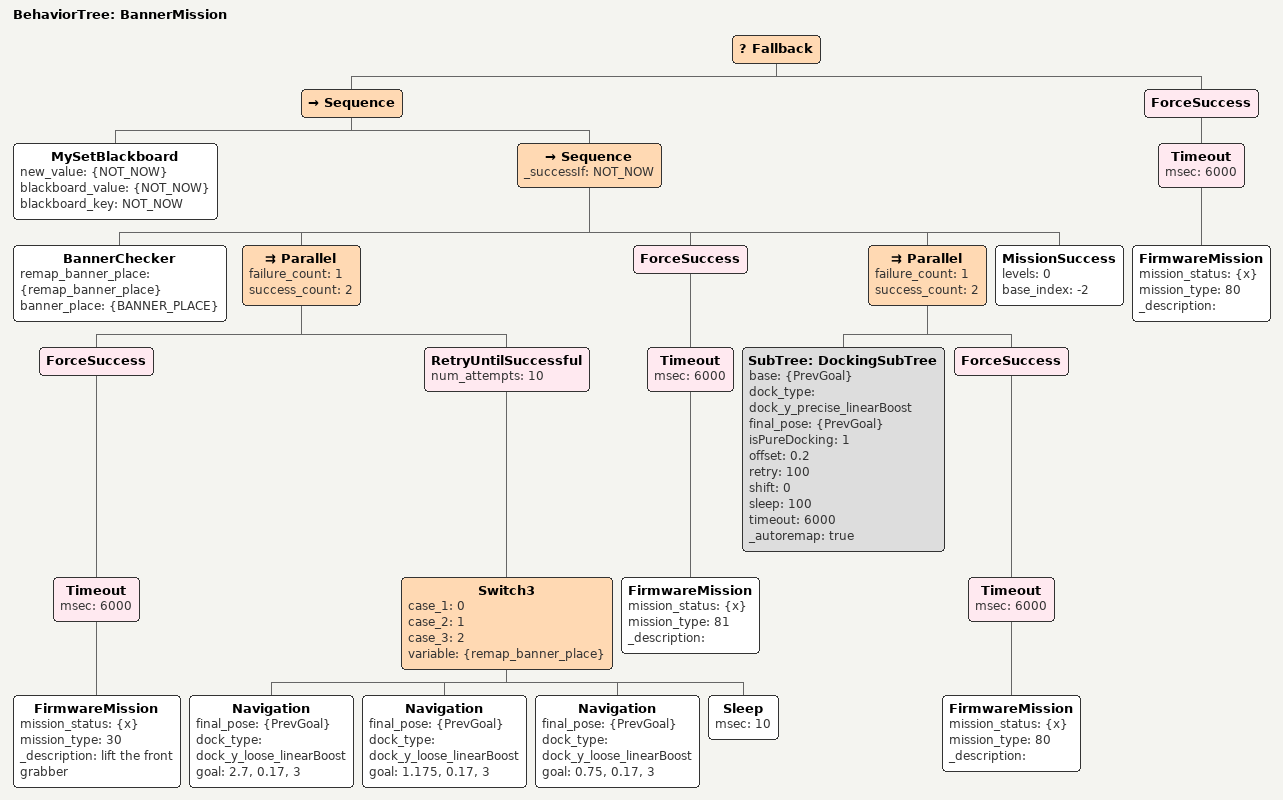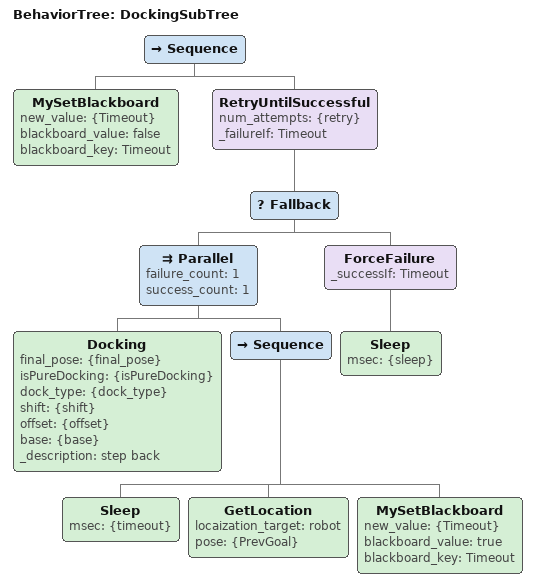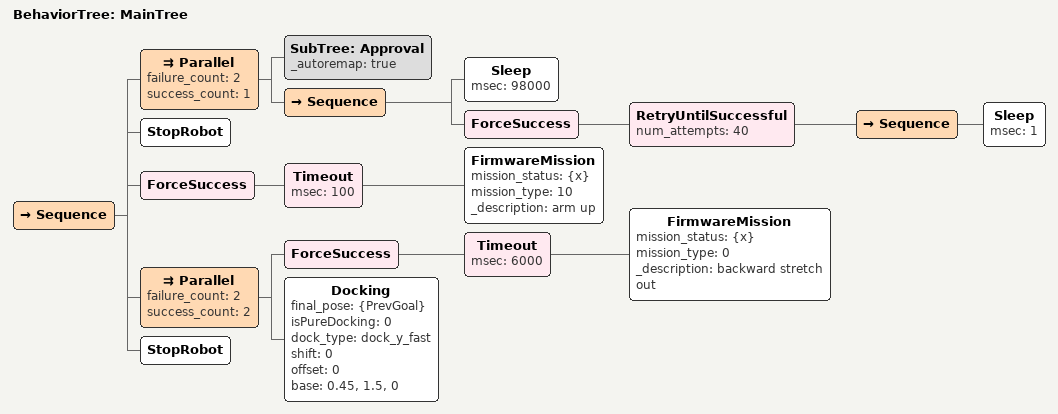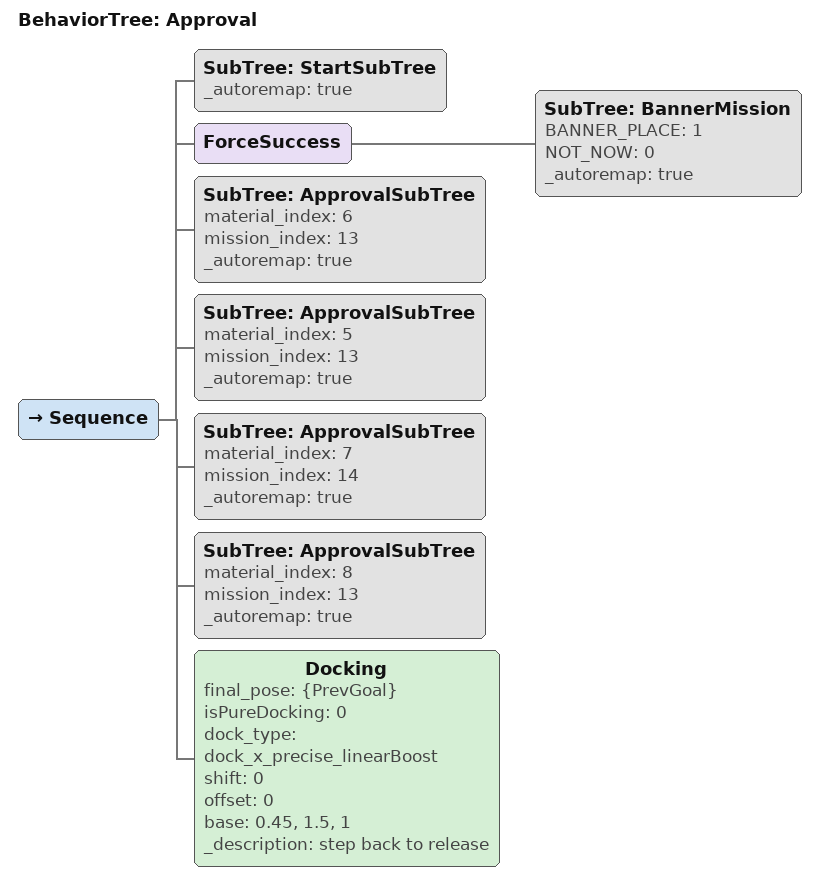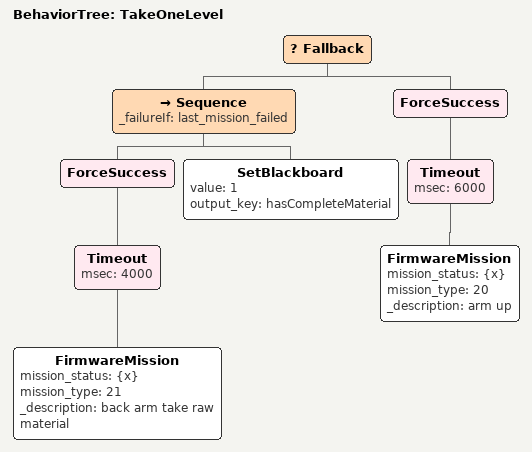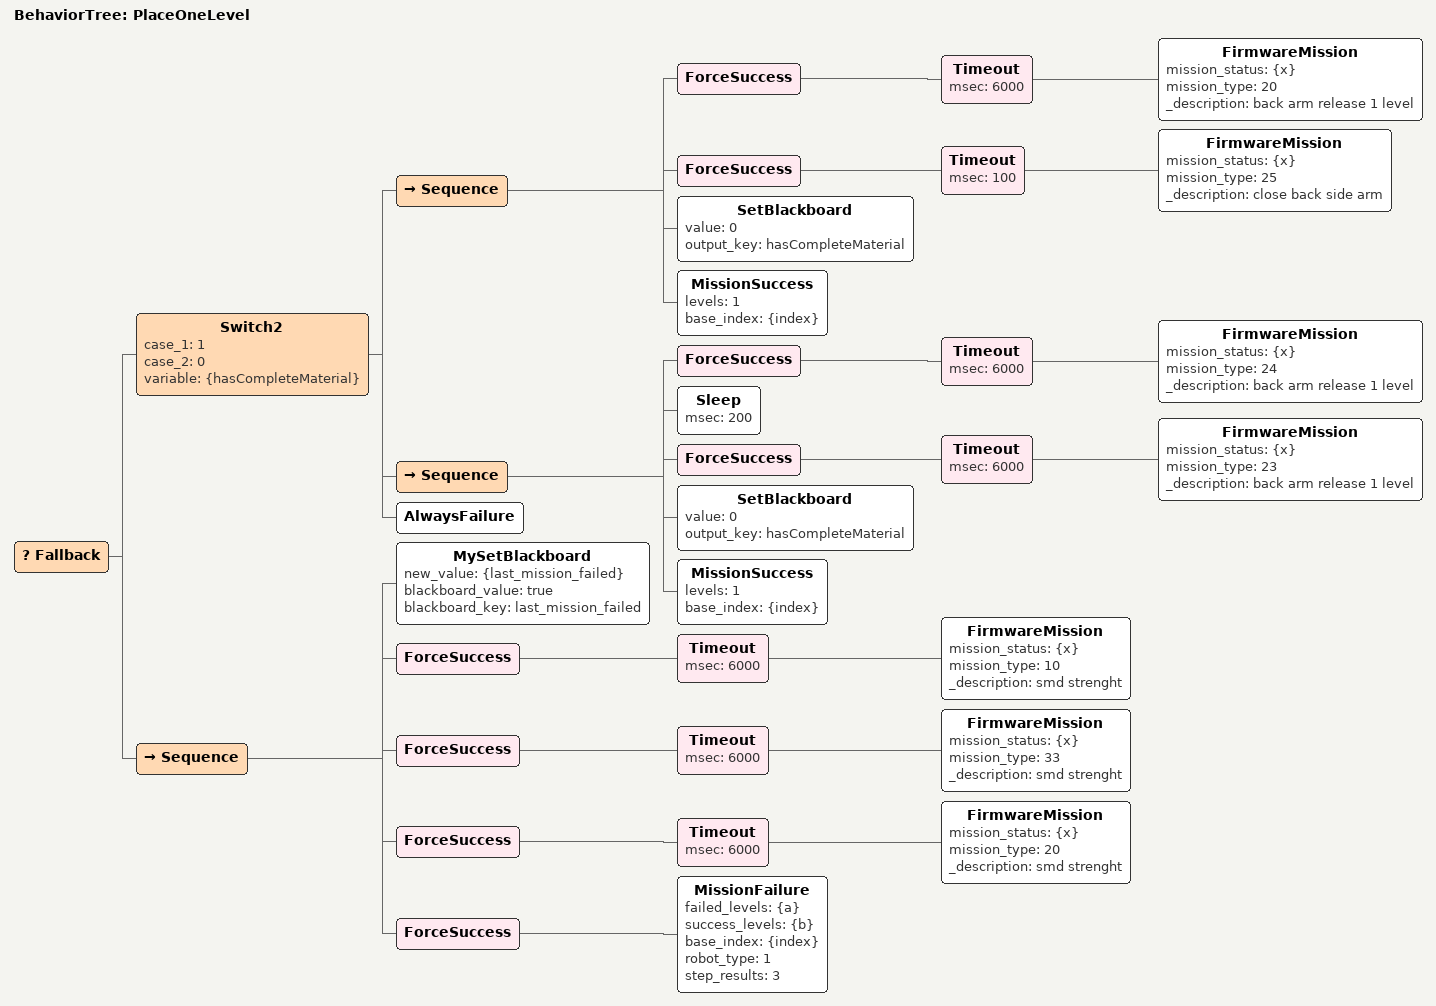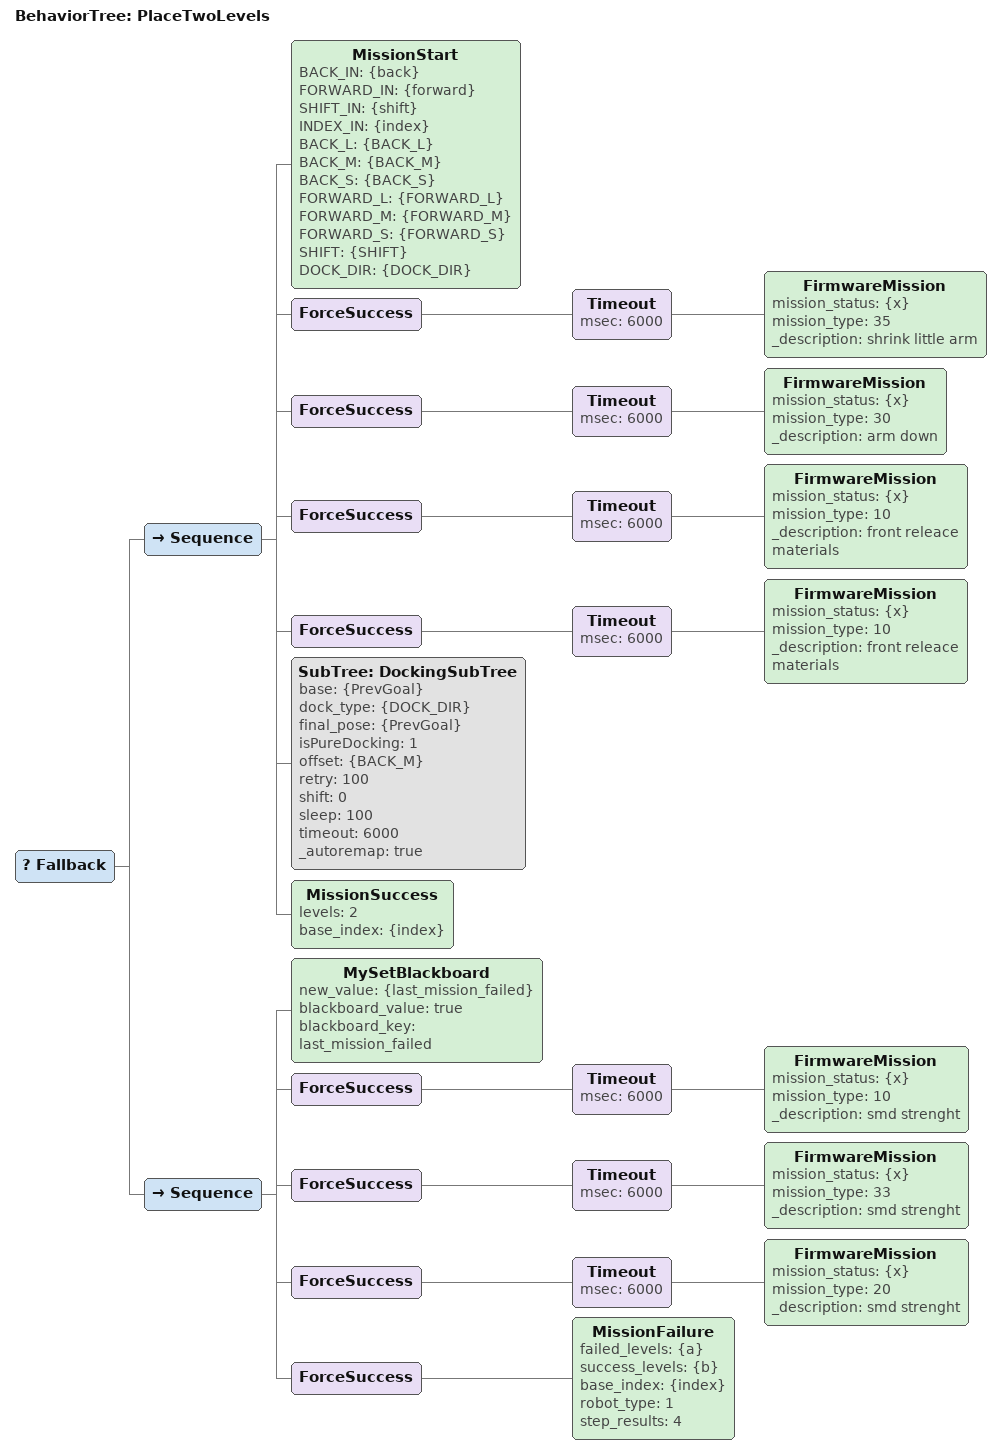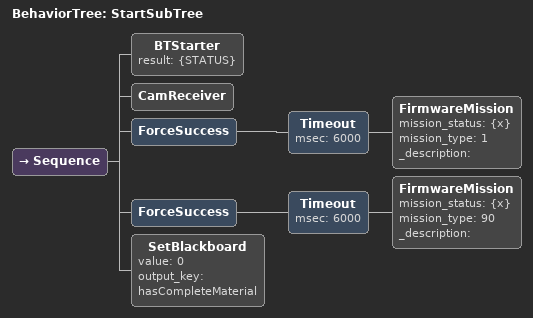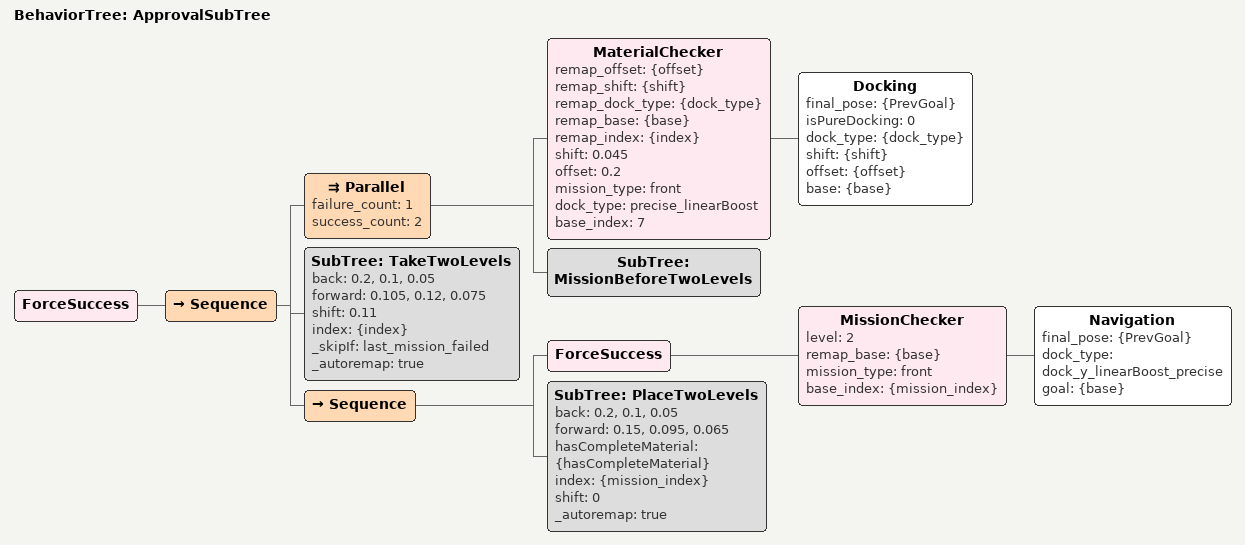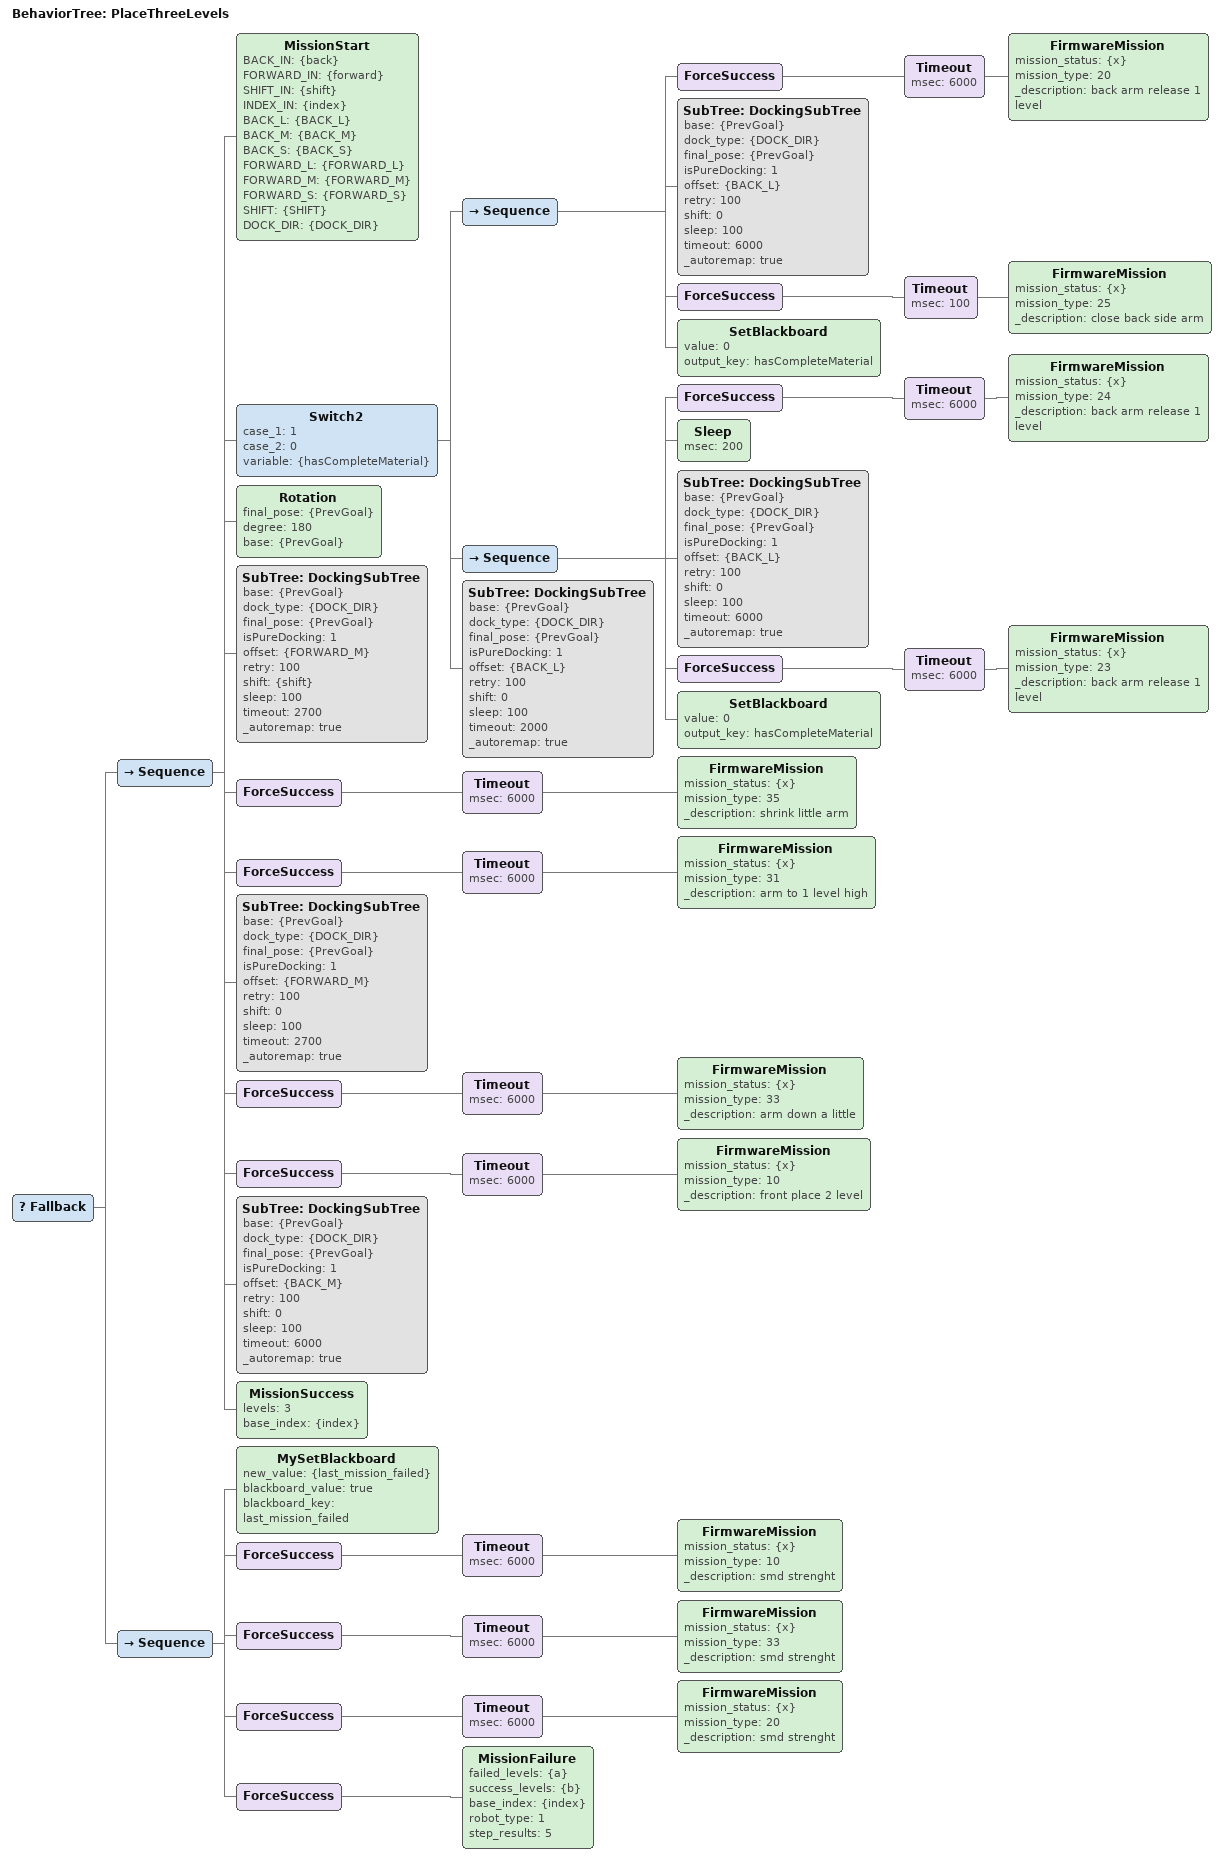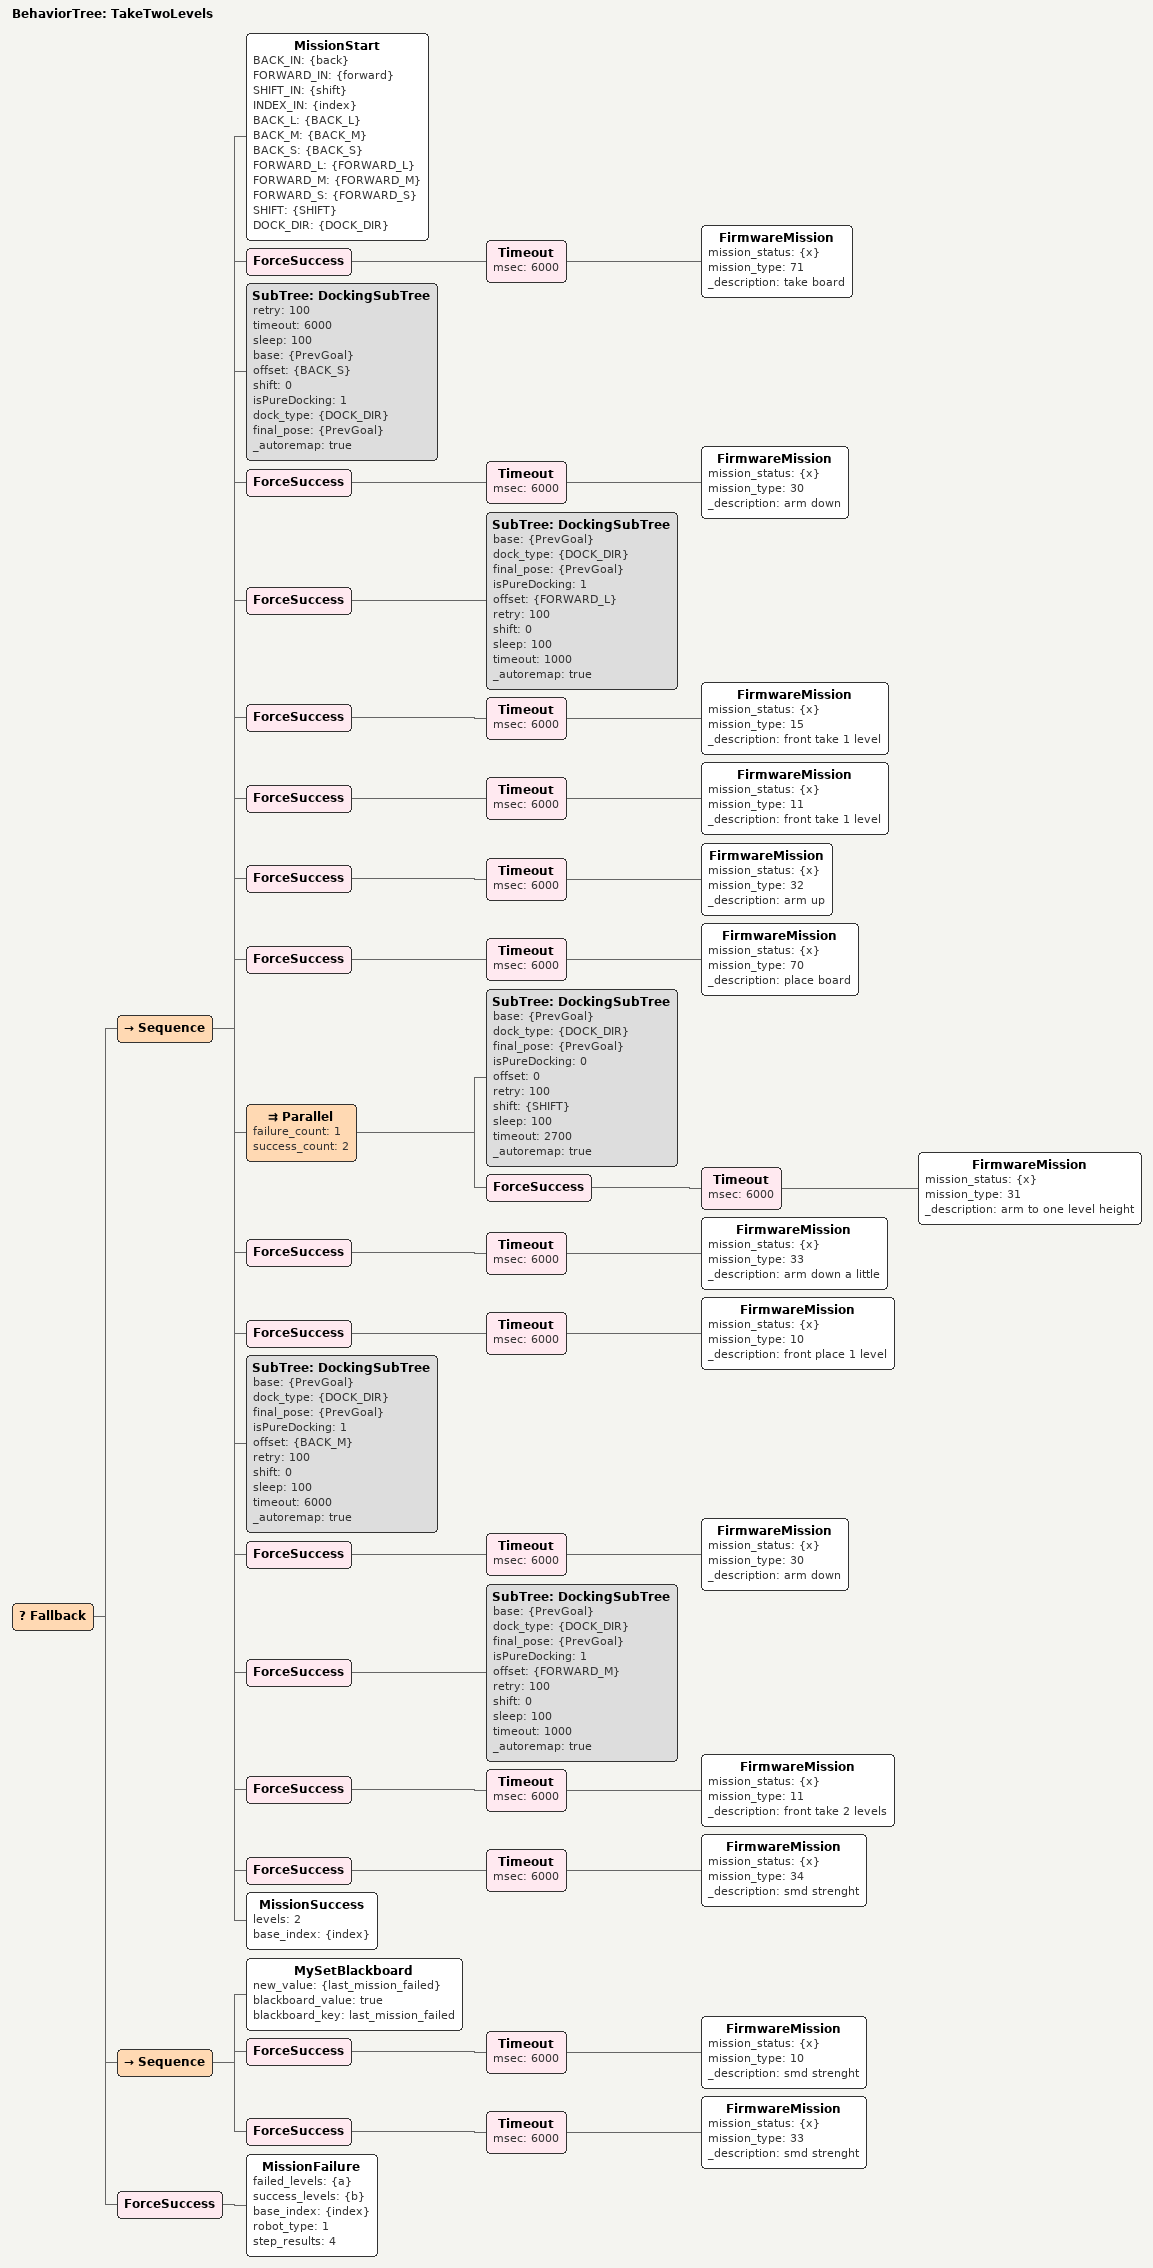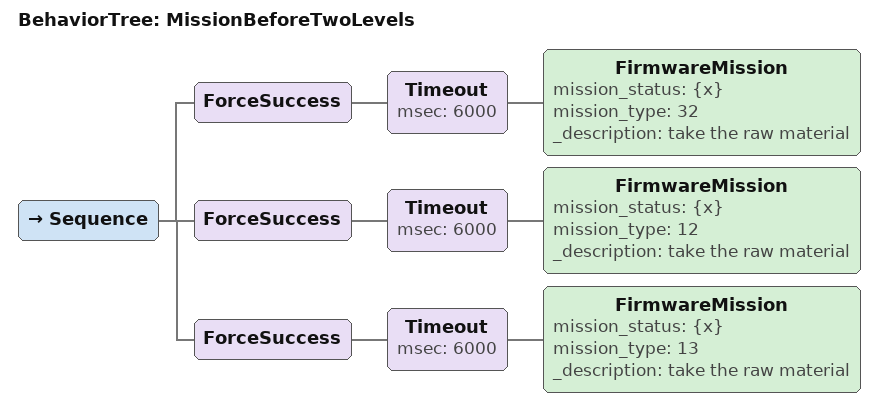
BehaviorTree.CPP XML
<?xml version='1.0' encoding='utf-8'?>
<root><BehaviorTree ID="BannerMission">
    <Fallback>
      <Sequence>
        <MySetBlackboard new_value="{NOT_NOW}" blackboard_value="{NOT_NOW}" blackboard_key="NOT_NOW" />
        <Sequence _successIf="NOT_NOW">
          <BannerChecker remap_banner_place="{remap_banner_place}" banner_place="{BANNER_PLACE}" />
          <Parallel failure_count="1" success_count="2">
            <ForceSuccess>
              <Timeout msec="6000">
                <FirmwareMission mission_status="{x}" mission_type="30" _description="lift the front grabber" />
              </Timeout>
            </ForceSuccess>
            <RetryUntilSuccessful num_attempts="10">
              <Switch3 case_1="0" case_2="1" case_3="2" variable="{remap_banner_place}">
                <Navigation final_pose="{PrevGoal}" dock_type="dock_y_loose_linearBoost" goal="2.7, 0.17, 3" />
                <Navigation final_pose="{PrevGoal}" dock_type="dock_y_loose_linearBoost" goal="1.175, 0.17, 3" />
                <Navigation final_pose="{PrevGoal}" dock_type="dock_y_loose_linearBoost" goal="0.75, 0.17, 3" />
                <Sleep msec="10"/>
              </Switch3>
            </RetryUntilSuccessful>
          </Parallel>
          <ForceSuccess>
            <Timeout msec="6000">
              <FirmwareMission mission_status="{x}" mission_type="81" _description="" />
            </Timeout>
          </ForceSuccess>
          <Parallel failure_count="1" success_count="2">
            <SubTree ID="DockingSubTree" base="{PrevGoal}" dock_type="dock_y_precise_linearBoost" final_pose="{PrevGoal}" isPureDocking="1" offset="0.2" retry="100" shift="0" sleep="100" timeout="6000" _autoremap="true" />
            <ForceSuccess>
              <Timeout msec="6000">
                <FirmwareMission mission_status="{x}" mission_type="80" _description="" />
              </Timeout>
            </ForceSuccess>
          </Parallel>
          <MissionSuccess levels="0" base_index="-2" />
        </Sequence>
      </Sequence>
      <ForceSuccess>
        <Timeout msec="6000">
          <FirmwareMission mission_status="{x}" mission_type="80" _description="" />
        </Timeout>
      </ForceSuccess>
    </Fallback>
  </BehaviorTree>

  <BehaviorTree ID="DockingSubTree">
    <Sequence>
      <MySetBlackboard new_value="{Timeout}" blackboard_value="false" blackboard_key="Timeout" />
      <RetryUntilSuccessful num_attempts="{retry}" _failureIf="Timeout">
        <Fallback>
          <Parallel failure_count="1" success_count="1">
            <Docking final_pose="{final_pose}" isPureDocking="{isPureDocking}" dock_type="{dock_type}" shift="{shift}" offset="{offset}" base="{base}" _description="step back" />
            <Sequence>
              <Sleep msec="{timeout}" />
              <GetLocation locaization_target="robot" pose="{PrevGoal}"/>
              <MySetBlackboard new_value="{Timeout}" blackboard_value="true" blackboard_key="Timeout" />
            </Sequence>
          </Parallel>
          <ForceFailure _successIf="Timeout">
            <Sleep msec="{sleep}" />
          </ForceFailure>
        </Fallback>
      </RetryUntilSuccessful>
    </Sequence>
  </BehaviorTree>

  <BehaviorTree ID="MainTree">
    <Sequence>
      <Parallel failure_count="2" success_count="1">
        <SubTree ID="Approval" _autoremap="true" />
        <Sequence>
          <Sleep msec="98000" />
          <ForceSuccess>
            <RetryUntilSuccessful num_attempts="40">
              <Sequence>
                <Sleep msec="1" />
              </Sequence>
            </RetryUntilSuccessful>
          </ForceSuccess>
        </Sequence>
      </Parallel>
      <StopRobot />
      <ForceSuccess>
        <Timeout msec="100">
          <FirmwareMission mission_status="{x}" mission_type="10" _description="arm up" />
        </Timeout>
      </ForceSuccess>
      <Parallel failure_count="2" success_count="2">
        <ForceSuccess>
          <Timeout msec="6000">
            <FirmwareMission mission_status="{x}" mission_type="0" _description="backward stretch out" />
          </Timeout>
        </ForceSuccess>
        <Docking final_pose="{PrevGoal}" isPureDocking="0" dock_type="dock_y_fast" shift="0" offset="0" base="0.45, 1.5, 0" />
      </Parallel>
      <StopRobot/>
    </Sequence>
  </BehaviorTree>

  <BehaviorTree ID="Approval">
    <Sequence>
      <SubTree ID="StartSubTree" _autoremap="true" />
      <ForceSuccess>
        <SubTree ID="BannerMission" BANNER_PLACE="1" NOT_NOW="0" _autoremap="true" />
      </ForceSuccess>
      <SubTree ID="ApprovalSubTree" material_index="6" mission_index="13" _autoremap="true" />
      <SubTree ID="ApprovalSubTree" material_index="5" mission_index="13" _autoremap="true" />
      <SubTree ID="ApprovalSubTree" material_index="7" mission_index="14" _autoremap="true" />
      <SubTree ID="ApprovalSubTree" material_index="8" mission_index="13" _autoremap="true" />
      <Docking final_pose="{PrevGoal}" isPureDocking="0" dock_type="dock_x_precise_linearBoost" shift="0" offset="0" base="0.45, 1.5, 1" _description="step back to release" />
    </Sequence>
  </BehaviorTree>

  <BehaviorTree ID="TakeOneLevel">
    <Fallback>
      <Sequence _failureIf="last_mission_failed">
        <ForceSuccess>
          <Timeout msec="4000">
            <FirmwareMission mission_status="{x}" mission_type="21" _description="back arm take raw material" />
          </Timeout>
        </ForceSuccess>
        <SetBlackboard value="1" output_key="hasCompleteMaterial" />
      </Sequence>
      <ForceSuccess>
        <Timeout msec="6000">
          <FirmwareMission mission_status="{x}" mission_type="20" _description="arm up" />
        </Timeout>
      </ForceSuccess>
    </Fallback>
  </BehaviorTree>

  <BehaviorTree ID="PlaceOneLevel">
    <Fallback>
      <Switch2 case_1="1" case_2="0" variable="{hasCompleteMaterial}">
        <Sequence>
          <ForceSuccess>
            <Timeout msec="6000">
              <FirmwareMission mission_status="{x}" mission_type="20" _description="back arm release 1 level" />
            </Timeout>
          </ForceSuccess>
          <ForceSuccess>
            <Timeout msec="100">
              <FirmwareMission mission_status="{x}" mission_type="25" _description="close back side arm" />
            </Timeout>
          </ForceSuccess>
          <SetBlackboard value="0" output_key="hasCompleteMaterial" />
          <MissionSuccess levels="1" base_index="{index}" />
        </Sequence>
        <Sequence>
          <ForceSuccess>
            <Timeout msec="6000">
              <FirmwareMission mission_status="{x}" mission_type="24" _description="back arm release 1 level" />
            </Timeout>
          </ForceSuccess>
          <Sleep msec="200" />
          <ForceSuccess>
            <Timeout msec="6000">
              <FirmwareMission mission_status="{x}" mission_type="23" _description="back arm release 1 level" />
            </Timeout>
          </ForceSuccess>
          <SetBlackboard value="0" output_key="hasCompleteMaterial" />
          <MissionSuccess levels="1" base_index="{index}" />
        </Sequence>
        <AlwaysFailure />
      </Switch2>
      <Sequence>
        <MySetBlackboard new_value="{last_mission_failed}" blackboard_value="true" blackboard_key="last_mission_failed" />
        <ForceSuccess>
          <Timeout msec="6000">
            <FirmwareMission mission_status="{x}" mission_type="10" _description="smd strenght" />
          </Timeout>
        </ForceSuccess>
        <ForceSuccess>
          <Timeout msec="6000">
            <FirmwareMission mission_status="{x}" mission_type="33" _description="smd strenght" />
          </Timeout>
        </ForceSuccess>
        <ForceSuccess>
          <Timeout msec="6000">
            <FirmwareMission mission_status="{x}" mission_type="20" _description="smd strenght" />
          </Timeout>
        </ForceSuccess>
        <ForceSuccess>
          <MissionFailure failed_levels="{a}" success_levels="{b}" base_index="{index}" robot_type="1" step_results="3" />
        </ForceSuccess>
      </Sequence>
    </Fallback>
  </BehaviorTree>

  <BehaviorTree ID="PlaceTwoLevels">
    <Fallback>
      <Sequence>
        <MissionStart BACK_IN="{back}" FORWARD_IN="{forward}" SHIFT_IN="{shift}" INDEX_IN="{index}" BACK_L="{BACK_L}" BACK_M="{BACK_M}" BACK_S="{BACK_S}" FORWARD_L="{FORWARD_L}" FORWARD_M="{FORWARD_M}" FORWARD_S="{FORWARD_S}" SHIFT="{SHIFT}" DOCK_DIR="{DOCK_DIR}" />
        <ForceSuccess>
          <Timeout msec="6000">
            <FirmwareMission mission_status="{x}" mission_type="35" _description="shrink little arm" />
          </Timeout>
        </ForceSuccess>
        <ForceSuccess>
          <Timeout msec="6000">
            <FirmwareMission mission_status="{x}" mission_type="30" _description="arm down" />
          </Timeout>
        </ForceSuccess>
        <ForceSuccess>
          <Timeout msec="6000">
            <FirmwareMission mission_status="{x}" mission_type="10" _description="front releace materials" />
          </Timeout>
        </ForceSuccess>
        <ForceSuccess>
          <Timeout msec="6000">
            <FirmwareMission mission_status="{x}" mission_type="10" _description="front releace materials" />
          </Timeout>
        </ForceSuccess>
        <SubTree ID="DockingSubTree" base="{PrevGoal}" dock_type="{DOCK_DIR}" final_pose="{PrevGoal}" isPureDocking="1" offset="{BACK_M}" retry="100" shift="0" sleep="100" timeout="6000" _autoremap="true" />
        <MissionSuccess levels="2" base_index="{index}" />
      </Sequence>
      <Sequence>
        <MySetBlackboard new_value="{last_mission_failed}" blackboard_value="true" blackboard_key="last_mission_failed" />
        <ForceSuccess>
          <Timeout msec="6000">
            <FirmwareMission mission_status="{x}" mission_type="10" _description="smd strenght" />
          </Timeout>
        </ForceSuccess>
        <ForceSuccess>
          <Timeout msec="6000">
            <FirmwareMission mission_status="{x}" mission_type="33" _description="smd strenght" />
          </Timeout>
        </ForceSuccess>
        <ForceSuccess>
          <Timeout msec="6000">
            <FirmwareMission mission_status="{x}" mission_type="20" _description="smd strenght" />
          </Timeout>
        </ForceSuccess>
        <ForceSuccess>
          <MissionFailure failed_levels="{a}" success_levels="{b}" base_index="{index}" robot_type="1" step_results="4" />
        </ForceSuccess>
      </Sequence>
    </Fallback>
  </BehaviorTree>

  <BehaviorTree ID="StartSubTree">
    <Sequence>
      <BTStarter result="{STATUS}" />
      <CamReceiver />
      <ForceSuccess>
        <Timeout msec="6000">
          <FirmwareMission mission_status="{x}" mission_type="1" _description="" />
        </Timeout>
      </ForceSuccess>
      <ForceSuccess>
        <Timeout msec="6000">
          <FirmwareMission mission_status="{x}" mission_type="90" _description="" />
        </Timeout>
      </ForceSuccess>
      <SetBlackboard value="0" output_key="hasCompleteMaterial" />
    </Sequence>
  </BehaviorTree>

  <BehaviorTree ID="ApprovalSubTree">
    <ForceSuccess>
      <Sequence>
        <Parallel failure_count="1" success_count="2">
          <MaterialChecker remap_offset="{offset}" remap_shift="{shift}" remap_dock_type="{dock_type}" remap_base="{base}" remap_index="{index}" shift="0.045" offset="0.2" mission_type="front" dock_type="precise_linearBoost" base_index="7">
            <Docking final_pose="{PrevGoal}" isPureDocking="0" dock_type="{dock_type}" shift="{shift}" offset="{offset}" base="{base}" />
          </MaterialChecker>
          <SubTree ID="MissionBeforeTwoLevels"/>
        </Parallel>
        <SubTree ID="TakeTwoLevels" back="0.2, 0.1, 0.05" forward="0.105, 0.12, 0.075" shift="0.11" index="{index}" _skipIf="last_mission_failed" _autoremap="true" />
        <Sequence>
          <ForceSuccess>
            <MissionChecker level="2" remap_base="{base}" mission_type="front" base_index="{mission_index}">
              <Navigation final_pose="{PrevGoal}" dock_type="dock_y_linearBoost_precise" goal="{base}" />
            </MissionChecker>
          </ForceSuccess>
          <SubTree ID="PlaceTwoLevels" back="0.2, 0.1, 0.05" forward="0.15, 0.095, 0.065" hasCompleteMaterial="{hasCompleteMaterial}" index="{mission_index}" shift="0" _autoremap="true" />
        </Sequence>
      </Sequence>
    </ForceSuccess>
  </BehaviorTree>

  <BehaviorTree ID="PlaceThreeLevels">
    <Fallback>
      <Sequence>
        <MissionStart BACK_IN="{back}" FORWARD_IN="{forward}" SHIFT_IN="{shift}" INDEX_IN="{index}" BACK_L="{BACK_L}" BACK_M="{BACK_M}" BACK_S="{BACK_S}" FORWARD_L="{FORWARD_L}" FORWARD_M="{FORWARD_M}" FORWARD_S="{FORWARD_S}" SHIFT="{SHIFT}" DOCK_DIR="{DOCK_DIR}" />
        <Switch2 case_1="1" case_2="0" variable="{hasCompleteMaterial}">
          <Sequence>
            <ForceSuccess>
              <Timeout msec="6000">
                <FirmwareMission mission_status="{x}" mission_type="20" _description="back arm release 1 level" />
              </Timeout>
            </ForceSuccess>
            <SubTree ID="DockingSubTree" base="{PrevGoal}" dock_type="{DOCK_DIR}" final_pose="{PrevGoal}" isPureDocking="1" offset="{BACK_L}" retry="100" shift="0" sleep="100" timeout="6000" _autoremap="true" />
            <ForceSuccess>
              <Timeout msec="100">
                <FirmwareMission mission_status="{x}" mission_type="25" _description="close back side arm" />
              </Timeout>
            </ForceSuccess>
            <SetBlackboard value="0" output_key="hasCompleteMaterial" />
          </Sequence>
          <Sequence>
            <ForceSuccess>
              <Timeout msec="6000">
                <FirmwareMission mission_status="{x}" mission_type="24" _description="back arm release 1 level" />
              </Timeout>
            </ForceSuccess>
            <Sleep msec="200" />
            <SubTree ID="DockingSubTree" base="{PrevGoal}" dock_type="{DOCK_DIR}" final_pose="{PrevGoal}" isPureDocking="1" offset="{BACK_L}" retry="100" shift="0" sleep="100" timeout="6000" _autoremap="true" />
            <ForceSuccess>
              <Timeout msec="6000">
                <FirmwareMission mission_status="{x}" mission_type="23" _description="back arm release 1 level" />
              </Timeout>
            </ForceSuccess>
            <SetBlackboard value="0" output_key="hasCompleteMaterial" />
          </Sequence>
          <SubTree ID="DockingSubTree" base="{PrevGoal}" dock_type="{DOCK_DIR}" final_pose="{PrevGoal}" isPureDocking="1" offset="{BACK_L}" retry="100" shift="0" sleep="100" timeout="2000" _autoremap="true" />
        </Switch2>
        <Rotation final_pose="{PrevGoal}" degree="180" base="{PrevGoal}" />
        <SubTree ID="DockingSubTree" base="{PrevGoal}" dock_type="{DOCK_DIR}" final_pose="{PrevGoal}" isPureDocking="1" offset="{FORWARD_M}" retry="100" shift="{shift}" sleep="100" timeout="2700" _autoremap="true" />
        <ForceSuccess>
          <Timeout msec="6000">
            <FirmwareMission mission_status="{x}" mission_type="35" _description="shrink little arm" />
          </Timeout>
        </ForceSuccess>
        <ForceSuccess>
          <Timeout msec="6000">
            <FirmwareMission mission_status="{x}" mission_type="31" _description="arm to 1 level high" />
          </Timeout>
        </ForceSuccess>
        <SubTree ID="DockingSubTree" base="{PrevGoal}" dock_type="{DOCK_DIR}" final_pose="{PrevGoal}" isPureDocking="1" offset="{FORWARD_M}" retry="100" shift="0" sleep="100" timeout="2700" _autoremap="true" />
        <ForceSuccess>
          <Timeout msec="6000">
            <FirmwareMission mission_status="{x}" mission_type="33" _description="arm down a little" />
          </Timeout>
        </ForceSuccess>
        <ForceSuccess>
          <Timeout msec="6000">
            <FirmwareMission mission_status="{x}" mission_type="10" _description="front place 2 level" />
          </Timeout>
        </ForceSuccess>
        <SubTree ID="DockingSubTree" base="{PrevGoal}" dock_type="{DOCK_DIR}" final_pose="{PrevGoal}" isPureDocking="1" offset="{BACK_M}" retry="100" shift="0" sleep="100" timeout="6000" _autoremap="true" />
        <MissionSuccess levels="3" base_index="{index}" />
      </Sequence>
      <Sequence>
        <MySetBlackboard new_value="{last_mission_failed}" blackboard_value="true" blackboard_key="last_mission_failed" />
        <ForceSuccess>
          <Timeout msec="6000">
            <FirmwareMission mission_status="{x}" mission_type="10" _description="smd strenght" />
          </Timeout>
        </ForceSuccess>
        <ForceSuccess>
          <Timeout msec="6000">
            <FirmwareMission mission_status="{x}" mission_type="33" _description="smd strenght" />
          </Timeout>
        </ForceSuccess>
        <ForceSuccess>
          <Timeout msec="6000">
            <FirmwareMission mission_status="{x}" mission_type="20" _description="smd strenght" />
          </Timeout>
        </ForceSuccess>
        <ForceSuccess>
          <MissionFailure failed_levels="{a}" success_levels="{b}" base_index="{index}" robot_type="1" step_results="5" />
        </ForceSuccess>
      </Sequence>
    </Fallback>
  </BehaviorTree>

  <BehaviorTree ID="TakeTwoLevels">
    <Fallback>
      <Sequence>
        <MissionStart BACK_IN="{back}" FORWARD_IN="{forward}" SHIFT_IN="{shift}" INDEX_IN="{index}" BACK_L="{BACK_L}" BACK_M="{BACK_M}" BACK_S="{BACK_S}" FORWARD_L="{FORWARD_L}" FORWARD_M="{FORWARD_M}" FORWARD_S="{FORWARD_S}" SHIFT="{SHIFT}" DOCK_DIR="{DOCK_DIR}" />
        <ForceSuccess>
          <Timeout msec="6000">
            <FirmwareMission mission_status="{x}" mission_type="71" _description="take board" />
          </Timeout>
        </ForceSuccess>
        <SubTree ID="DockingSubTree" retry="100" timeout="6000" sleep="100" base="{PrevGoal}" offset="{BACK_S}" shift="0" isPureDocking="1" dock_type="{DOCK_DIR}" final_pose="{PrevGoal}" _autoremap="true" />
        <ForceSuccess>
          <Timeout msec="6000">
            <FirmwareMission mission_status="{x}" mission_type="30" _description="arm down" />
          </Timeout>
        </ForceSuccess>
        <ForceSuccess>
          <SubTree ID="DockingSubTree" base="{PrevGoal}" dock_type="{DOCK_DIR}" final_pose="{PrevGoal}" isPureDocking="1" offset="{FORWARD_L}" retry="100" shift="0" sleep="100" timeout="1000" _autoremap="true" />
        </ForceSuccess>
        <ForceSuccess>
          <Timeout msec="6000">
            <FirmwareMission mission_status="{x}" mission_type="15" _description="front take 1 level" />
          </Timeout>
        </ForceSuccess>
        <ForceSuccess>
          <Timeout msec="6000">
            <FirmwareMission mission_status="{x}" mission_type="11" _description="front take 1 level" />
          </Timeout>
        </ForceSuccess>
        <ForceSuccess>
          <Timeout msec="6000">
            <FirmwareMission mission_status="{x}" mission_type="32" _description="arm up" />
          </Timeout>
        </ForceSuccess>
        <ForceSuccess>
          <Timeout msec="6000">
            <FirmwareMission mission_status="{x}" mission_type="70" _description="place board" />
          </Timeout>
        </ForceSuccess>
        <Parallel failure_count="1" success_count="2">
          <SubTree ID="DockingSubTree" base="{PrevGoal}" dock_type="{DOCK_DIR}" final_pose="{PrevGoal}" isPureDocking="0" offset="0" retry="100" shift="{SHIFT}" sleep="100" timeout="2700" _autoremap="true" />
          <ForceSuccess>
            <Timeout msec="6000">
              <FirmwareMission mission_status="{x}" mission_type="31" _description="arm to one level height" />
            </Timeout>
          </ForceSuccess>
        </Parallel>
        <ForceSuccess>
          <Timeout msec="6000">
            <FirmwareMission mission_status="{x}" mission_type="33" _description="arm down a little" />
          </Timeout>
        </ForceSuccess>
        <ForceSuccess>
          <Timeout msec="6000">
            <FirmwareMission mission_status="{x}" mission_type="10" _description="front place 1 level" />
          </Timeout>
        </ForceSuccess>
        <SubTree ID="DockingSubTree" base="{PrevGoal}" dock_type="{DOCK_DIR}" final_pose="{PrevGoal}" isPureDocking="1" offset="{BACK_M}" retry="100" shift="0" sleep="100" timeout="6000" _autoremap="true" />
        <ForceSuccess>
          <Timeout msec="6000">
            <FirmwareMission mission_status="{x}" mission_type="30" _description="arm down" />
          </Timeout>
        </ForceSuccess>
        <ForceSuccess>
          <SubTree ID="DockingSubTree" base="{PrevGoal}" dock_type="{DOCK_DIR}" final_pose="{PrevGoal}" isPureDocking="1" offset="{FORWARD_M}" retry="100" shift="0" sleep="100" timeout="1000" _autoremap="true" />
        </ForceSuccess>
        <ForceSuccess>
          <Timeout msec="6000">
            <FirmwareMission mission_status="{x}" mission_type="11" _description="front take 2 levels" />
          </Timeout>
        </ForceSuccess>
        <ForceSuccess>
          <Timeout msec="6000">
            <FirmwareMission mission_status="{x}" mission_type="34" _description="smd strenght" />
          </Timeout>
        </ForceSuccess>
        <MissionSuccess levels="2" base_index="{index}" />
      </Sequence>
      <Sequence>
        <MySetBlackboard new_value="{last_mission_failed}" blackboard_value="true" blackboard_key="last_mission_failed" />
        <ForceSuccess>
          <Timeout msec="6000">
            <FirmwareMission mission_status="{x}" mission_type="10" _description="smd strenght" />
          </Timeout>
        </ForceSuccess>
        <ForceSuccess>
          <Timeout msec="6000">
            <FirmwareMission mission_status="{x}" mission_type="33" _description="smd strenght" />
          </Timeout>
        </ForceSuccess>
      </Sequence>
      <ForceSuccess>
        <MissionFailure failed_levels="{a}" success_levels="{b}" base_index="{index}" robot_type="1" step_results="4" />
      </ForceSuccess>
    </Fallback>
  </BehaviorTree>

  <BehaviorTree ID="MissionBeforeTwoLevels">
    <Sequence>
      <ForceSuccess>
        <Timeout msec="6000">
          <FirmwareMission mission_status="{x}" mission_type="32" _description="take the raw material" />
        </Timeout>
      </ForceSuccess>
      <ForceSuccess>
        <Timeout msec="6000">
          <FirmwareMission mission_status="{x}" mission_type="12" _description="take the raw material" />
        </Timeout>
      </ForceSuccess>
      <ForceSuccess>
        <Timeout msec="6000">
          <FirmwareMission mission_status="{x}" mission_type="13" _description="take the raw material" />
        </Timeout>
      </ForceSuccess>
    </Sequence>
  </BehaviorTree>

</root>
